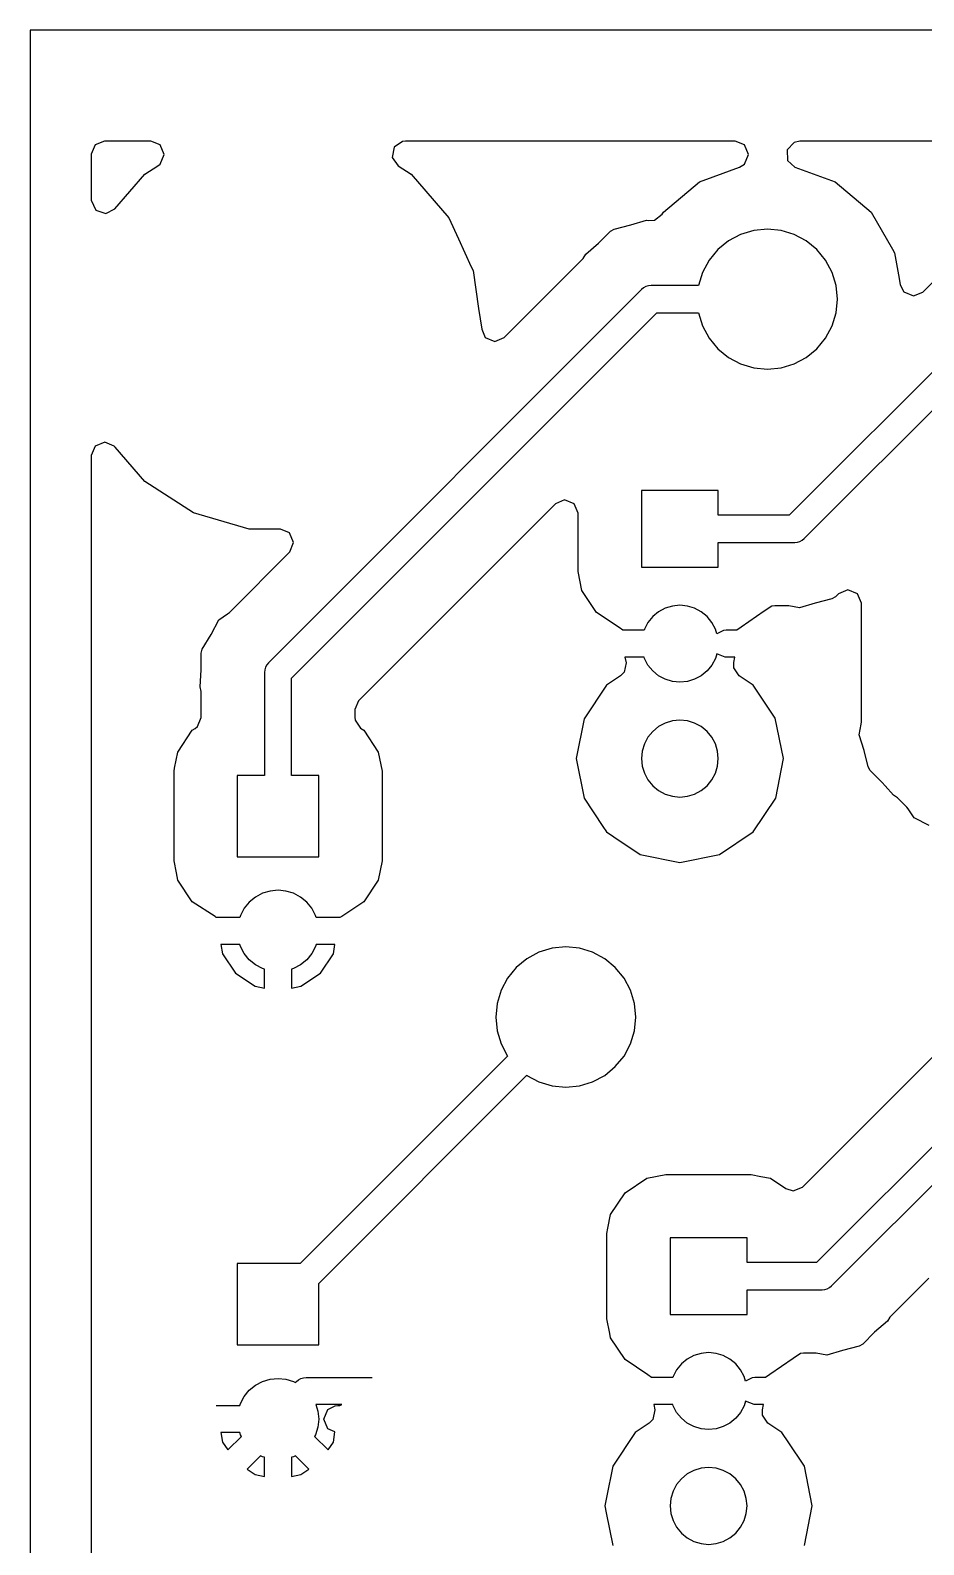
# Model space of a CAD drawing. Extents: x 48.5 to 131.2, y 2.2 to 58.3.
# Drawn here: x 48.49 to 68.26, y 24.8 to 58.28 of the extents above; entities that cross this region are included whole.
import ezdxf

# ---------------------------------------------------------------- set-up
doc = ezdxf.new("R2010")
doc.units = 0
doc.header["$LTSCALE"] = 0.000394
doc.layers.add('PLAN_1', color=7, linetype='CONTINUOUS')

msp = doc.modelspace()

# ---------------------------------------------------------------- linework, layer by layer
at = {"layer": 'PLAN_1', "color": 5}
for p, q in [((131.209976, 58.284996, 1.6), (48.494991, 58.284996, 1.6)), ((48.494991, 58.284996, 1.6), (48.494991, 2.24, 1.6))]:
    msp.add_line(p, q, dxfattribs=at)
at = {"layer": 'PLAN_1', "color": 1}
for p, q in [((49.930161, 55.749332, 0.06), (49.845493, 55.544945, 0.06)), ((50.134548, 55.834, 0.06), (49.930161, 55.749332, 0.06)), ((51.160366, 55.834, 0.06), (50.134548, 55.834, 0.06)), ((51.364754, 55.749332, 0.06), (51.160366, 55.834, 0.06)), ((51.453541, 55.535, 0.06), (51.364754, 55.749332, 0.06)), ((56.544563, 55.698879, 0.06), (56.503376, 55.470566, 0.06)), ((56.728603, 55.826656, 0.06), (56.544563, 55.698879, 0.06)), ((56.796879, 55.834, 0.06), (56.728603, 55.826656, 0.06)), ((64.0886, 55.834, 0.06), (56.796879, 55.834, 0.06)), ((64.292992, 55.749332, 0.06), (64.0886, 55.834, 0.06)), ((64.381783, 55.535, 0.06), (64.292992, 55.749332, 0.06)), ((65.389885, 55.806076, 0.06), (65.236496, 55.638676, 0.06)), ((65.236496, 55.638676, 0.06), (65.246613, 55.406887, 0.06)), ((65.515846, 55.834, 0.06), (65.389885, 55.806076, 0.06)), ((75.488594, 55.834, 0.06), (65.515846, 55.834, 0.06)), ((49.845493, 55.544945, 0.06), (49.845493, 54.525677, 0.06)), ((51.030563, 55.102547, 0.06), (51.314316, 55.284904, 0.06)), ((51.314316, 55.284904, 0.06), (51.367798, 55.328011, 0.06)), ((51.367798, 55.328011, 0.06), (51.453541, 55.535, 0.06)), ((56.503376, 55.470566, 0.06), (56.629543, 55.288841, 0.06)), ((56.629543, 55.288841, 0.06), (56.919426, 55.102547, 0.06)), ((63.603271, 55.043781, 0.06), (64.186058, 55.255905, 0.06)), ((64.186058, 55.255905, 0.06), (64.294884, 55.325233, 0.06)), ((64.294884, 55.325233, 0.06), (64.381783, 55.535, 0.06)), ((65.246613, 55.406887, 0.06), (65.409706, 55.257442, 0.06)), ((65.409706, 55.257442, 0.06), (66.297989, 54.934132, 0.06)), ((50.363949, 54.333237, 0.06), (51.030563, 55.102547, 0.06)), ((56.919426, 55.102547, 0.06), (57.757488, 54.135372, 0.06)), ((62.504913, 54.265308, 0.06), (63.301979, 54.934124, 0.06)), ((63.301979, 54.934124, 0.06), (63.603271, 55.043781, 0.06)), ((66.297989, 54.934132, 0.06), (67.09507, 54.265305, 0.06)), ((49.845493, 54.525677, 0.06), (49.944992, 54.307812, 0.06)), ((49.944992, 54.307812, 0.06), (50.166122, 54.234207, 0.06)), ((50.166122, 54.234207, 0.06), (50.363949, 54.333237, 0.06)), ((62.476215, 54.215599, 0.06), (62.504913, 54.265308, 0.06)), ((67.09507, 54.265305, 0.06), (67.567162, 53.447609, 0.06)), ((57.757488, 54.135372, 0.06), (57.969673, 53.670746, 0.06)), ((61.410877, 53.889008, 0.06), (61.776779, 53.979424, 0.06)), ((61.776779, 53.979424, 0.06), (62.124245, 54.087696, 0.06)), ((62.124245, 54.087696, 0.06), (62.173824, 54.078609, 0.06)), ((62.173824, 54.078609, 0.06), (62.304546, 54.083878, 0.06)), ((62.304546, 54.083878, 0.06), (62.476215, 54.215599, 0.06)), ((57.969673, 53.670746, 0.06), (58.250423, 53.055996, 0.06)), ((61.066483, 53.580868, 0.06), (61.329979, 53.842907, 0.06)), ((61.329979, 53.842907, 0.06), (61.410877, 53.889008, 0.06)), ((63.938862, 53.628277, 0.06), (63.703979, 53.435516, 0.06)), ((64.206833, 53.771515, 0.06), (63.938862, 53.628277, 0.06)), ((64.497604, 53.859718, 0.06), (64.206833, 53.771515, 0.06)), ((64.799995, 53.8895, 0.06), (64.497604, 53.859718, 0.06)), ((65.102386, 53.859718, 0.06), (64.799995, 53.8895, 0.06)), ((65.393158, 53.771515, 0.06), (65.102386, 53.859718, 0.06)), ((65.661133, 53.628277, 0.06), (65.393158, 53.771515, 0.06)), ((65.896011, 53.435516, 0.06), (65.661133, 53.628277, 0.06)), ((60.72789, 53.242268, 0.06), (60.784603, 53.330849, 0.06)), ((60.784603, 53.330849, 0.06), (61.066483, 53.580868, 0.06)), ((63.703979, 53.435516, 0.06), (63.511219, 53.200634, 0.06)), ((66.088776, 53.200634, 0.06), (65.896011, 53.435516, 0.06)), ((67.567162, 53.447609, 0.06), (67.615326, 53.364189, 0.06)), ((67.615326, 53.364189, 0.06), (67.715378, 52.79678, 0.06)), ((58.250423, 53.055996, 0.06), (58.289127, 52.971245, 0.06)), ((58.289127, 52.971245, 0.06), (58.409428, 52.134541, 0.06)), ((58.975163, 51.48954, 0.06), (60.72789, 53.242268, 0.06)), ((63.367981, 52.932659, 0.06), (63.279778, 52.641891, 0.06)), ((63.511219, 53.200634, 0.06), (63.367981, 52.932659, 0.06)), ((66.23201, 52.932659, 0.06), (66.088776, 53.200634, 0.06)), ((66.320213, 52.641891, 0.06), (66.23201, 52.932659, 0.06)), ((68.237694, 52.497082, 0.06), (68.98288, 53.242264, 0.06)), ((62.06332, 52.58894, 0.06), (62.01786, 52.551632, 0.06)), ((62.115189, 52.616665, 0.06), (62.06332, 52.58894, 0.06)), ((62.171463, 52.633736, 0.06), (62.115189, 52.616665, 0.06)), ((62.229992, 52.6395, 0.06), (62.171463, 52.633736, 0.06)), ((63.279541, 52.6395, 0.06), (62.229992, 52.6395, 0.06)), ((63.279778, 52.641891, 0.06), (63.279541, 52.6395, 0.06)), ((66.349998, 52.3395, 0.06), (66.320213, 52.641891, 0.06)), ((67.715378, 52.79678, 0.06), (67.740189, 52.656052, 0.06)), ((67.740189, 52.656052, 0.06), (67.821297, 52.50024, 0.06)), ((62.01786, 52.551632, 0.06), (53.762863, 44.296635, 0.06)), ((70.272858, 52.551632, 0.06), (65.280724, 47.559498, 0.06)), ((66.320213, 52.037109, 0.06), (66.349998, 52.3395, 0.06)), ((67.821297, 52.50024, 0.06), (68.03331, 52.412422, 0.06)), ((68.03331, 52.412422, 0.06), (68.237694, 52.497082, 0.06)), ((54.274994, 43.960239, 0.06), (62.354256, 52.039501, 0.06)), ((58.409428, 52.134541, 0.06), (58.481705, 51.674076, 0.06)), ((62.354256, 52.039501, 0.06), (63.279541, 52.039501, 0.06)), ((63.279541, 52.039501, 0.06), (63.279778, 52.037109, 0.06)), ((63.279778, 52.037109, 0.06), (63.367981, 51.746342, 0.06)), ((65.617126, 47.047367, 0.06), (70.609261, 52.039501, 0.06)), ((66.23201, 51.746342, 0.06), (66.320213, 52.037109, 0.06)), ((58.481705, 51.674076, 0.06), (58.556435, 51.49366, 0.06)), ((63.367981, 51.746342, 0.06), (63.511219, 51.478367, 0.06)), ((66.088776, 51.478367, 0.06), (66.23201, 51.746342, 0.06)), ((58.556435, 51.49366, 0.06), (58.770775, 51.404888, 0.06)), ((58.770775, 51.404888, 0.06), (58.975163, 51.48954, 0.06)), ((63.511219, 51.478367, 0.06), (63.703979, 51.243484, 0.06)), ((63.703979, 51.243484, 0.06), (63.938862, 51.050724, 0.06)), ((65.661125, 51.050724, 0.06), (65.896011, 51.243484, 0.06)), ((65.896011, 51.243484, 0.06), (66.088776, 51.478367, 0.06)), ((63.938862, 51.050724, 0.06), (64.206833, 50.907486, 0.06)), ((64.206833, 50.907486, 0.06), (64.497604, 50.819283, 0.06)), ((65.102386, 50.819283, 0.06), (65.393158, 50.907486, 0.06)), ((65.393158, 50.907486, 0.06), (65.661125, 51.050724, 0.06)), ((64.497604, 50.819283, 0.06), (64.799995, 50.789501, 0.06)), ((64.799995, 50.789501, 0.06), (65.102386, 50.819283, 0.06)), ((49.930161, 49.086784, 0.06), (49.845493, 48.882389, 0.06)), ((50.144493, 49.175564, 0.06), (49.930161, 49.086784, 0.06)), ((50.349743, 49.090546, 0.06), (50.144493, 49.175564, 0.06)), ((50.369846, 49.068962, 0.06), (50.349743, 49.090546, 0.06)), ((51.030571, 48.30645, 0.06), (50.369846, 49.068962, 0.06)), ((49.845493, 48.882389, 0.06), (49.845493, 29.166721, 0.06)), ((52.107174, 47.614555, 0.06), (51.030571, 48.30645, 0.06)), ((60.315491, 47.900402, 0.06), (60.111107, 47.815746, 0.06)), ((60.529831, 47.811611, 0.06), (60.315491, 47.900402, 0.06)), ((63.714993, 48.109497, 0.06), (62.014996, 48.109497, 0.06)), ((62.014996, 48.109497, 0.06), (62.014996, 46.4095, 0.06)), ((63.714993, 47.559498, 0.06), (63.714993, 48.109497, 0.06)), ((53.335114, 47.253994, 0.06), (52.107174, 47.614555, 0.06)), ((60.111107, 47.815746, 0.06), (55.756027, 43.460667, 0.06)), ((60.614491, 47.607227, 0.06), (60.529831, 47.811611, 0.06)), ((60.614491, 46.316635, 0.06), (60.614491, 47.607227, 0.06)), ((65.280724, 47.559498, 0.06), (63.714993, 47.559498, 0.06)), ((54.027718, 47.253994, 0.06), (53.335114, 47.253994, 0.06)), ((54.232105, 47.169334, 0.06), (54.027718, 47.253994, 0.06)), ((54.320892, 46.955002, 0.06), (54.232105, 47.169334, 0.06)), ((54.236225, 46.750607, 0.06), (54.320892, 46.955002, 0.06)), ((63.714993, 46.4095, 0.06), (63.714993, 46.959499, 0.06)), ((63.714993, 46.959499, 0.06), (65.404991, 46.959499, 0.06)), ((65.404991, 46.959499, 0.06), (65.463516, 46.965263, 0.06)), ((65.463516, 46.965263, 0.06), (65.519798, 46.982334, 0.06)), ((65.519798, 46.982334, 0.06), (65.571663, 47.010059, 0.06)), ((65.571663, 47.010059, 0.06), (65.617126, 47.047367, 0.06)), ((52.899433, 45.413818, 0.06), (54.236225, 46.750607, 0.06)), ((60.69865, 45.893551, 0.06), (60.614491, 46.316635, 0.06)), ((62.014996, 46.4095, 0.06), (63.714993, 46.4095, 0.06)), ((61.019173, 45.413849, 0.06), (60.69865, 45.893551, 0.06)), ((66.580498, 45.910404, 0.06), (66.376358, 45.825848, 0.06)), ((66.79483, 45.821625, 0.06), (66.580498, 45.910404, 0.06)), ((62.699169, 45.553165, 0.06), (62.539715, 45.504795, 0.06)), ((62.864994, 45.569496, 0.06), (62.699169, 45.553165, 0.06)), ((63.030823, 45.553165, 0.06), (62.864994, 45.569496, 0.06)), ((63.190273, 45.504795, 0.06), (63.030823, 45.553165, 0.06)), ((64.901672, 45.552742, 0.06), (64.732529, 45.439724, 0.06)), ((64.965141, 45.559002, 0.06), (64.901672, 45.552742, 0.06)), ((65.225578, 45.559002, 0.06), (64.965141, 45.559002, 0.06)), ((65.274925, 45.554523, 0.06), (65.225578, 45.559002, 0.06)), ((65.510735, 45.511303, 0.06), (65.274925, 45.554523, 0.06)), ((65.858185, 45.619576, 0.06), (65.510735, 45.511303, 0.06)), ((66.224098, 45.709995, 0.06), (65.858185, 45.619576, 0.06)), ((66.305191, 45.756207, 0.06), (66.224098, 45.709995, 0.06)), ((66.376358, 45.825848, 0.06), (66.305191, 45.756207, 0.06)), ((66.879494, 45.617229, 0.06), (66.79483, 45.821625, 0.06)), ((66.879494, 42.993946, 0.06), (66.879494, 45.617229, 0.06)), ((52.494907, 44.923607, 0.06), (52.664059, 45.245888, 0.06)), ((52.664059, 45.245888, 0.06), (52.861317, 45.38205, 0.06)), ((52.861317, 45.38205, 0.06), (52.899433, 45.413818, 0.06)), ((61.521664, 45.081459, 0.06), (61.019173, 45.413849, 0.06)), ((62.263954, 45.320538, 0.06), (62.158245, 45.19173, 0.06)), ((62.392761, 45.426247, 0.06), (62.263954, 45.320538, 0.06)), ((62.539715, 45.504795, 0.06), (62.392761, 45.426247, 0.06)), ((63.337227, 45.426247, 0.06), (63.190273, 45.504795, 0.06)), ((63.466034, 45.320538, 0.06), (63.337227, 45.426247, 0.06)), ((63.571743, 45.19173, 0.06), (63.466034, 45.320538, 0.06)), ((64.732529, 45.439724, 0.06), (64.221786, 45.087029, 0.06)), ((52.300125, 44.600967, 0.06), (52.494907, 44.923607, 0.06)), ((61.605202, 45.019497, 0.06), (61.521664, 45.081459, 0.06)), ((61.842766, 45.019497, 0.06), (61.605202, 45.019497, 0.06)), ((62.072029, 45.019497, 0.06), (61.842766, 45.019497, 0.06)), ((62.079697, 45.044777, 0.06), (62.072029, 45.019497, 0.06)), ((62.158245, 45.19173, 0.06), (62.079697, 45.044777, 0.06)), ((63.650291, 45.044777, 0.06), (63.571743, 45.19173, 0.06)), ((63.682198, 44.939594, 0.06), (63.650291, 45.044777, 0.06)), ((63.827213, 45.013546, 0.06), (63.682198, 44.939594, 0.06)), ((63.887627, 45.019497, 0.06), (63.827213, 45.013546, 0.06)), ((64.125519, 45.019497, 0.06), (63.887627, 45.019497, 0.06)), ((64.221786, 45.087029, 0.06), (64.125519, 45.019497, 0.06)), ((52.275517, 44.511158, 0.06), (52.300125, 44.600967, 0.06)), ((52.27449, 44.13958, 0.06), (52.275517, 44.511158, 0.06)), ((53.725555, 44.251175, 0.06), (53.69783, 44.199306, 0.06)), ((53.762863, 44.296635, 0.06), (53.725555, 44.251175, 0.06)), ((61.673725, 44.301117, 0.06), (61.631641, 44.089565, 0.06)), ((61.857368, 44.419498, 0.06), (61.650177, 44.419498, 0.06)), ((61.650177, 44.419498, 0.06), (61.673725, 44.301117, 0.06)), ((62.072029, 44.419498, 0.06), (61.857368, 44.419498, 0.06)), ((62.079697, 44.394218, 0.06), (62.072029, 44.419498, 0.06)), ((62.158245, 44.247261, 0.06), (62.079697, 44.394218, 0.06)), ((62.263954, 44.118458, 0.06), (62.158245, 44.247261, 0.06)), ((63.571743, 44.247261, 0.06), (63.466034, 44.118458, 0.06)), ((63.650291, 44.394218, 0.06), (63.571743, 44.247261, 0.06)), ((63.681637, 44.497555, 0.06), (63.650291, 44.394218, 0.06)), ((63.870087, 44.419498, 0.06), (63.681637, 44.497555, 0.06)), ((64.079803, 44.419498, 0.06), (63.870087, 44.419498, 0.06)), ((64.057236, 44.306038, 0.06), (64.079803, 44.419498, 0.06)), ((64.057236, 44.188793, 0.06), (64.057236, 44.306038, 0.06)), ((52.251961, 43.763447, 0.06), (52.27449, 44.13958, 0.06)), ((53.680759, 44.143032, 0.06), (53.674995, 44.084503, 0.06)), ((53.674995, 44.084503, 0.06), (53.674995, 41.809502, 0.06)), ((53.69783, 44.199306, 0.06), (53.680759, 44.143032, 0.06)), ((54.274994, 41.809502, 0.06), (54.274994, 43.960239, 0.06)), ((61.54874, 44.006664, 0.06), (61.242474, 43.802017, 0.06)), ((61.631641, 44.089565, 0.06), (61.54874, 44.006664, 0.06)), ((62.392757, 44.012749, 0.06), (62.263954, 44.118458, 0.06)), ((62.539715, 43.9342, 0.06), (62.392757, 44.012749, 0.06)), ((62.699165, 43.88583, 0.06), (62.539715, 43.9342, 0.06)), ((62.864994, 43.869499, 0.06), (62.699165, 43.88583, 0.06)), ((63.030823, 43.88583, 0.06), (62.864994, 43.869499, 0.06)), ((63.190273, 43.9342, 0.06), (63.030823, 43.88583, 0.06)), ((63.337227, 44.012749, 0.06), (63.190273, 43.9342, 0.06)), ((63.466034, 44.118458, 0.06), (63.337227, 44.012749, 0.06)), ((64.177071, 44.009453, 0.06), (64.057236, 44.188793, 0.06)), ((64.487511, 43.802017, 0.06), (64.177071, 44.009453, 0.06)), ((52.274494, 43.660713, 0.06), (52.251961, 43.763447, 0.06)), ((52.274494, 43.08559, 0.06), (52.274494, 43.660713, 0.06)), ((61.242474, 43.802017, 0.06), (60.745064, 43.05761, 0.06)), ((64.604446, 43.627018, 0.06), (64.487511, 43.802017, 0.06)), ((64.97274, 43.075844, 0.06), (64.604446, 43.627018, 0.06)), ((55.756027, 43.460667, 0.06), (55.675495, 43.266239, 0.06)), ((55.675495, 43.266239, 0.06), (55.675495, 43.093082, 0.06)), ((52.143654, 42.848297, 0.06), (52.192963, 42.888767, 0.06)), ((52.192963, 42.888767, 0.06), (52.274494, 43.08559, 0.06)), ((55.675495, 43.093082, 0.06), (55.681747, 43.029602, 0.06)), ((55.681747, 43.029602, 0.06), (55.80011, 42.852455, 0.06)), ((60.745064, 43.05761, 0.06), (60.570404, 42.179504, 0.06)), ((62.392761, 42.886253, 0.06), (62.263954, 42.780544, 0.06)), ((62.539715, 42.964802, 0.06), (62.392761, 42.886253, 0.06)), ((62.699169, 43.013172, 0.06), (62.539715, 42.964802, 0.06)), ((62.864994, 43.029503, 0.06), (62.699169, 43.013172, 0.06)), ((63.030823, 43.013172, 0.06), (62.864994, 43.029503, 0.06)), ((63.190273, 42.964802, 0.06), (63.030823, 43.013172, 0.06)), ((63.337227, 42.886253, 0.06), (63.190273, 42.964802, 0.06)), ((63.466034, 42.780544, 0.06), (63.337227, 42.886253, 0.06)), ((65.159538, 42.179276, 0.06), (64.97274, 43.075844, 0.06)), ((66.831795, 42.708759, 0.06), (66.875008, 42.944588, 0.06)), ((66.875008, 42.944588, 0.06), (66.879494, 42.993946, 0.06)), ((51.758652, 42.325459, 0.06), (52.079247, 42.80526, 0.06)), ((52.079247, 42.80526, 0.06), (52.143654, 42.848297, 0.06)), ((55.80011, 42.852455, 0.06), (55.870747, 42.805248, 0.06)), ((55.870747, 42.805248, 0.06), (56.191338, 42.325451, 0.06)), ((62.158245, 42.651737, 0.06), (62.079697, 42.504784, 0.06)), ((62.263954, 42.780544, 0.06), (62.158245, 42.651737, 0.06)), ((63.571743, 42.651737, 0.06), (63.466034, 42.780544, 0.06)), ((63.650291, 42.504784, 0.06), (63.571743, 42.651737, 0.06)), ((66.940071, 42.361305, 0.06), (66.831795, 42.708759, 0.06)), ((51.687126, 41.965889, 0.06), (51.758652, 42.325459, 0.06)), ((56.191338, 42.325451, 0.06), (56.275494, 41.902374, 0.06)), ((62.031326, 42.345329, 0.06), (62.014996, 42.179504, 0.06)), ((62.079697, 42.504784, 0.06), (62.031326, 42.345329, 0.06)), ((63.698662, 42.345329, 0.06), (63.650291, 42.504784, 0.06)), ((63.714993, 42.179504, 0.06), (63.698662, 42.345329, 0.06)), ((67.030487, 41.995399, 0.06), (66.940071, 42.361305, 0.06)), ((51.674492, 41.902374, 0.06), (51.687126, 41.965889, 0.06)), ((51.674492, 39.916641, 0.06), (51.674492, 41.902374, 0.06)), ((56.275494, 41.902374, 0.06), (56.275494, 39.916634, 0.06)), ((60.570404, 42.179504, 0.06), (60.745064, 41.301399, 0.06)), ((62.014996, 42.179504, 0.06), (62.031326, 42.01368, 0.06)), ((62.031326, 42.01368, 0.06), (62.079697, 41.854225, 0.06)), ((63.650291, 41.854225, 0.06), (63.698662, 42.01368, 0.06)), ((63.698662, 42.01368, 0.06), (63.714993, 42.179504, 0.06)), ((64.984909, 41.301392, 0.06), (65.159538, 42.179276, 0.06)), ((67.076599, 41.914482, 0.06), (67.030487, 41.995399, 0.06)), ((67.338623, 41.650997, 0.06), (67.076599, 41.914482, 0.06)), ((53.674995, 41.809502, 0.06), (53.074993, 41.809502, 0.06)), ((53.074993, 41.809502, 0.06), (53.074993, 40.009499, 0.06)), ((54.874996, 41.809502, 0.06), (54.274994, 41.809502, 0.06)), ((54.874996, 40.009499, 0.06), (54.874996, 41.809502, 0.06)), ((62.079697, 41.854225, 0.06), (62.158245, 41.707268, 0.06)), ((62.158245, 41.707268, 0.06), (62.263954, 41.578465, 0.06)), ((62.263954, 41.578465, 0.06), (62.392757, 41.472755, 0.06)), ((63.337227, 41.472755, 0.06), (63.466034, 41.578465, 0.06)), ((63.466034, 41.578465, 0.06), (63.571743, 41.707268, 0.06)), ((63.571743, 41.707268, 0.06), (63.650291, 41.854225, 0.06)), ((67.403107, 41.578537, 0.06), (67.338623, 41.650997, 0.06)), ((67.588638, 41.369122, 0.06), (67.403107, 41.578537, 0.06)), ((60.745064, 41.301399, 0.06), (61.158878, 40.682083, 0.06)), ((62.392757, 41.472755, 0.06), (62.539715, 41.394207, 0.06)), ((62.539715, 41.394207, 0.06), (62.699165, 41.345837, 0.06)), ((62.699165, 41.345837, 0.06), (62.864994, 41.329506, 0.06)), ((62.864994, 41.329506, 0.06), (63.030823, 41.345837, 0.06)), ((63.030823, 41.345837, 0.06), (63.190273, 41.394207, 0.06)), ((63.190273, 41.394207, 0.06), (63.337227, 41.472755, 0.06)), ((64.487511, 40.556984, 0.06), (64.984909, 41.301392, 0.06)), ((67.677216, 41.312405, 0.06), (67.588638, 41.369122, 0.06)), ((67.885689, 41.103928, 0.06), (67.677216, 41.312405, 0.06)), ((67.917412, 41.065872, 0.06), (67.885689, 41.103928, 0.06)), ((68.050636, 40.872868, 0.06), (67.917412, 41.065872, 0.06)), ((68.375946, 40.699371, 0.06), (68.050636, 40.872868, 0.06)), ((61.158878, 40.682083, 0.06), (61.242474, 40.556984, 0.06)), ((61.242474, 40.556984, 0.06), (61.405567, 40.448002, 0.06)), ((63.743088, 40.05957, 0.06), (64.487511, 40.556984, 0.06)), ((61.405567, 40.448002, 0.06), (61.986889, 40.05957, 0.06)), ((51.727379, 39.650757, 0.06), (51.674492, 39.916641, 0.06)), ((53.074993, 40.009499, 0.06), (54.874996, 40.009499, 0.06)), ((56.275494, 39.916634, 0.06), (56.191338, 39.493546, 0.06)), ((61.986889, 40.05957, 0.06), (62.864994, 39.884911, 0.06)), ((62.864994, 39.884911, 0.06), (63.743088, 40.05957, 0.06)), ((51.758652, 39.493546, 0.06), (51.727379, 39.650757, 0.06)), ((52.07909, 39.013973, 0.06), (51.758652, 39.493546, 0.06)), ((53.630581, 39.200993, 0.06), (53.474983, 39.117821, 0.06)), ((53.799412, 39.252205, 0.06), (53.630581, 39.200993, 0.06)), ((53.974995, 39.269501, 0.06), (53.799412, 39.252205, 0.06)), ((54.150578, 39.252205, 0.06), (53.974995, 39.269501, 0.06)), ((54.319408, 39.200993, 0.06), (54.150578, 39.252205, 0.06)), ((54.475006, 39.117821, 0.06), (54.319408, 39.200993, 0.06)), ((56.191338, 39.493546, 0.06), (55.870743, 39.013748, 0.06)), ((52.582542, 38.685196, 0.06), (52.07909, 39.013973, 0.06)), ((53.226673, 38.869511, 0.06), (53.143501, 38.713913, 0.06)), ((53.3386, 39.005894, 0.06), (53.226673, 38.869511, 0.06)), ((53.474983, 39.117821, 0.06), (53.3386, 39.005894, 0.06)), ((54.611389, 39.005894, 0.06), (54.475006, 39.117821, 0.06)), ((54.723316, 38.869511, 0.06), (54.611389, 39.005894, 0.06)), ((54.806488, 38.713913, 0.06), (54.723316, 38.869511, 0.06)), ((55.870743, 39.013748, 0.06), (55.38562, 38.689602, 0.06)), ((52.608727, 38.669498, 0.06), (52.582542, 38.685196, 0.06)), ((52.651398, 38.669498, 0.06), (52.608727, 38.669498, 0.06)), ((53.130028, 38.669498, 0.06), (52.651398, 38.669498, 0.06)), ((53.143501, 38.713913, 0.06), (53.130028, 38.669498, 0.06)), ((54.819962, 38.669498, 0.06), (54.806488, 38.713913, 0.06)), ((55.299, 38.669498, 0.06), (54.819962, 38.669498, 0.06)), ((55.343739, 38.669498, 0.06), (55.299, 38.669498, 0.06)), ((55.38562, 38.689602, 0.06), (55.343739, 38.669498, 0.06)), ((53.130028, 38.0695, 0.06), (52.709198, 38.0695, 0.06)), ((52.709198, 38.0695, 0.06), (52.75042, 37.86227, 0.06)), ((52.75042, 37.86227, 0.06), (53.037746, 37.432259, 0.06)), ((53.143501, 38.025085, 0.06), (53.130028, 38.0695, 0.06)), ((53.226673, 37.869488, 0.06), (53.143501, 38.025085, 0.06)), ((53.3386, 37.733105, 0.06), (53.226673, 37.869488, 0.06)), ((54.723316, 37.869488, 0.06), (54.611389, 37.733105, 0.06)), ((54.806488, 38.025085, 0.06), (54.723316, 37.869488, 0.06)), ((54.819962, 38.0695, 0.06), (54.806488, 38.025085, 0.06)), ((55.232674, 38.0695, 0.06), (54.819962, 38.0695, 0.06)), ((54.912235, 37.432259, 0.06), (55.199043, 37.861485, 0.06)), ((55.199043, 37.861485, 0.06), (55.232674, 38.0695, 0.06)), ((59.746834, 37.896515, 0.06), (59.478859, 37.753277, 0.06)), ((60.037601, 37.984718, 0.06), (59.746834, 37.896515, 0.06)), ((60.339993, 38.0145, 0.06), (60.037601, 37.984718, 0.06)), ((60.642384, 37.984718, 0.06), (60.339993, 38.0145, 0.06)), ((60.933151, 37.896515, 0.06), (60.642384, 37.984718, 0.06)), ((61.201126, 37.753277, 0.06), (60.933151, 37.896515, 0.06)), ((53.474979, 37.621178, 0.06), (53.3386, 37.733105, 0.06)), ((53.630581, 37.538006, 0.06), (53.474979, 37.621178, 0.06)), ((53.674995, 37.524532, 0.06), (53.630581, 37.538006, 0.06)), ((53.674995, 37.10371, 0.06), (53.674995, 37.524532, 0.06)), ((54.319408, 37.538006, 0.06), (54.274994, 37.524532, 0.06)), ((54.274994, 37.524532, 0.06), (54.274994, 37.10371, 0.06)), ((54.475006, 37.621178, 0.06), (54.319408, 37.538006, 0.06)), ((54.611389, 37.733105, 0.06), (54.475006, 37.621178, 0.06)), ((59.243977, 37.560516, 0.06), (59.051216, 37.325634, 0.06)), ((59.478859, 37.753277, 0.06), (59.243977, 37.560516, 0.06)), ((61.436008, 37.560516, 0.06), (61.201126, 37.753277, 0.06)), ((61.628769, 37.325634, 0.06), (61.436008, 37.560516, 0.06)), ((53.037746, 37.432259, 0.06), (53.467758, 37.144928, 0.06)), ((54.482227, 37.144928, 0.06), (54.912235, 37.432259, 0.06)), ((59.051216, 37.325634, 0.06), (58.907978, 37.057659, 0.06)), ((61.772007, 37.057659, 0.06), (61.628769, 37.325634, 0.06)), ((53.467758, 37.144928, 0.06), (53.674995, 37.10371, 0.06)), ((54.274994, 37.10371, 0.06), (54.482227, 37.144928, 0.06)), ((58.907978, 37.057659, 0.06), (58.819775, 36.766891, 0.06)), ((61.86021, 36.766891, 0.06), (61.772007, 37.057659, 0.06)), ((58.819775, 36.766891, 0.06), (58.789993, 36.4645, 0.06)), ((61.889992, 36.4645, 0.06), (61.86021, 36.766891, 0.06)), ((58.789993, 36.4645, 0.06), (58.819775, 36.162109, 0.06)), ((61.86021, 36.162109, 0.06), (61.889992, 36.4645, 0.06)), ((58.819775, 36.162109, 0.06), (58.907978, 35.871342, 0.06)), ((58.907978, 35.871342, 0.06), (59.051216, 35.603367, 0.06)), ((61.628769, 35.603367, 0.06), (61.772007, 35.871342, 0.06)), ((61.772007, 35.871342, 0.06), (61.86021, 36.162109, 0.06)), ((65.575233, 32.704624, 0.06), (68.724052, 35.853439, 0.06)), ((59.052738, 35.601509, 0.06), (54.465729, 31.014502, 0.06)), ((59.051216, 35.603367, 0.06), (59.052738, 35.601509, 0.06)), ((61.436008, 35.368484, 0.06), (61.628769, 35.603367, 0.06)), ((70.452736, 35.601509, 0.06), (65.885727, 31.034504, 0.06)), ((54.874996, 30.575241, 0.06), (59.477001, 35.177246, 0.06)), ((59.477001, 35.177246, 0.06), (59.478859, 35.175724, 0.06)), ((59.478859, 35.175724, 0.06), (59.746834, 35.032486, 0.06)), ((60.933151, 35.032486, 0.06), (61.201126, 35.175724, 0.06)), ((61.201126, 35.175724, 0.06), (61.436008, 35.368484, 0.06)), ((66.22213, 30.522373, 0.06), (70.876999, 35.177242, 0.06)), ((59.746834, 35.032486, 0.06), (60.037601, 34.944283, 0.06)), ((60.037601, 34.944283, 0.06), (60.339993, 34.914501, 0.06)), ((60.339993, 34.914501, 0.06), (60.642384, 34.944283, 0.06)), ((60.642384, 34.944283, 0.06), (60.933151, 35.032486, 0.06)), ((61.654243, 32.580254, 0.06), (62.134037, 32.900848, 0.06)), ((62.134037, 32.900848, 0.06), (62.557129, 32.985004, 0.06)), ((62.557129, 32.985004, 0.06), (64.442856, 32.985004, 0.06)), ((64.442856, 32.985004, 0.06), (64.657372, 32.942337, 0.06)), ((64.657372, 32.942337, 0.06), (64.865952, 32.900845, 0.06)), ((64.865952, 32.900845, 0.06), (65.210907, 32.670353, 0.06)), ((61.333649, 32.100452, 0.06), (61.654243, 32.580254, 0.06)), ((65.210907, 32.670353, 0.06), (65.373459, 32.621048, 0.06)), ((65.373459, 32.621048, 0.06), (65.575233, 32.704624, 0.06)), ((61.272751, 31.794296, 0.06), (61.333649, 32.100452, 0.06)), ((61.249493, 31.677368, 0.06), (61.272751, 31.794296, 0.06)), ((61.249493, 29.791641, 0.06), (61.249493, 31.677368, 0.06)), ((64.349991, 31.584505, 0.06), (62.649994, 31.584505, 0.06)), ((62.649994, 31.584505, 0.06), (62.649994, 29.884504, 0.06)), ((64.349991, 31.034504, 0.06), (64.349991, 31.584505, 0.06)), ((54.465729, 31.014502, 0.06), (53.074993, 31.014502, 0.06)), ((53.074993, 31.014502, 0.06), (53.074993, 29.214502, 0.06)), ((65.885727, 31.034504, 0.06), (64.349991, 31.034504, 0.06)), ((54.874996, 29.214502, 0.06), (54.874996, 30.575241, 0.06)), ((66.124802, 30.45734, 0.06), (66.176666, 30.485064, 0.06)), ((66.176666, 30.485064, 0.06), (66.22213, 30.522373, 0.06)), ((68.368774, 30.688425, 0.06), (67.512077, 29.831726, 0.06)), ((64.349991, 29.884504, 0.06), (64.349991, 30.434505, 0.06)), ((64.349991, 30.434505, 0.06), (66.009995, 30.434505, 0.06)), ((66.009995, 30.434505, 0.06), (66.06852, 30.440269, 0.06)), ((66.06852, 30.440269, 0.06), (66.124802, 30.45734, 0.06)), ((62.649994, 29.884504, 0.06), (64.349991, 29.884504, 0.06)), ((67.512077, 29.831726, 0.06), (67.455368, 29.743143, 0.06)), ((61.314178, 29.466429, 0.06), (61.249493, 29.791641, 0.06)), ((67.173515, 29.493153, 0.06), (66.910011, 29.231102, 0.06)), ((67.455368, 29.743143, 0.06), (67.173515, 29.493153, 0.06)), ((49.845493, 29.166721, 0.06), (49.845493, 29.066723, 0.06)), ((53.074993, 29.214502, 0.06), (54.874996, 29.214502, 0.06)), ((61.333649, 29.368547, 0.06), (61.314178, 29.466429, 0.06)), ((61.654175, 28.888847, 0.06), (61.333649, 29.368547, 0.06)), ((66.829117, 29.185007, 0.06), (66.463242, 29.094599, 0.06)), ((66.910011, 29.231102, 0.06), (66.829117, 29.185007, 0.06)), ((49.845493, 29.066723, 0.06), (49.845493, 9.440681, 0.06)), ((62.15667, 28.556452, 0.06), (61.654175, 28.888847, 0.06)), ((63.02776, 28.901253, 0.06), (62.898952, 28.795544, 0.06)), ((63.174713, 28.979801, 0.06), (63.02776, 28.901253, 0.06)), ((63.334167, 29.028172, 0.06), (63.174713, 28.979801, 0.06)), ((63.499992, 29.044504, 0.06), (63.334167, 29.028172, 0.06)), ((63.665821, 29.028172, 0.06), (63.499992, 29.044504, 0.06)), ((63.825272, 28.979801, 0.06), (63.665821, 29.028172, 0.06)), ((63.972225, 28.901253, 0.06), (63.825272, 28.979801, 0.06)), ((64.101036, 28.795544, 0.06), (63.972225, 28.901253, 0.06)), ((65.367531, 28.914734, 0.06), (64.85714, 28.562277, 0.06)), ((65.536674, 29.027748, 0.06), (65.367531, 28.914734, 0.06)), ((65.600159, 29.034, 0.06), (65.536674, 29.027748, 0.06)), ((65.830559, 29.034, 0.06), (65.600159, 29.034, 0.06)), ((65.879959, 29.029516, 0.06), (65.830559, 29.034, 0.06)), ((66.115738, 28.986309, 0.06), (65.879959, 29.029516, 0.06)), ((66.463242, 29.094599, 0.06), (66.115738, 28.986309, 0.06)), ((53.799412, 28.457209, 0.06), (53.974995, 28.474501, 0.06)), ((53.974995, 28.474501, 0.06), (54.150578, 28.457209, 0.06)), ((54.428322, 28.443945, 0.06), (54.48019, 28.471668, 0.06)), ((54.48019, 28.471668, 0.06), (54.536465, 28.488739, 0.06)), ((54.536465, 28.488739, 0.06), (54.594994, 28.494503, 0.06)), ((54.594994, 28.494503, 0.06), (56.055, 28.494503, 0.06)), ((62.240204, 28.494503, 0.06), (62.15667, 28.556452, 0.06)), ((62.477779, 28.494503, 0.06), (62.240204, 28.494503, 0.06)), ((62.707027, 28.494503, 0.06), (62.477779, 28.494503, 0.06)), ((62.714695, 28.519785, 0.06), (62.707027, 28.494503, 0.06)), ((62.793243, 28.666739, 0.06), (62.714695, 28.519785, 0.06)), ((62.898952, 28.795544, 0.06), (62.793243, 28.666739, 0.06)), ((64.206741, 28.666739, 0.06), (64.101036, 28.795544, 0.06)), ((64.285294, 28.519785, 0.06), (64.206741, 28.666739, 0.06)), ((64.3172, 28.4146, 0.06), (64.285294, 28.519785, 0.06)), ((64.462212, 28.488554, 0.06), (64.3172, 28.4146, 0.06)), ((64.522629, 28.494503, 0.06), (64.462212, 28.488554, 0.06)), ((64.760521, 28.494503, 0.06), (64.522629, 28.494503, 0.06)), ((64.85714, 28.562277, 0.06), (64.760521, 28.494503, 0.06)), ((53.226673, 28.074514, 0.06), (53.3386, 28.210897, 0.06)), ((53.3386, 28.210897, 0.06), (53.474983, 28.322824, 0.06)), ((53.474983, 28.322824, 0.06), (53.630581, 28.405993, 0.06)), ((53.630581, 28.405993, 0.06), (53.799412, 28.457209, 0.06)), ((54.150578, 28.457209, 0.06), (54.319408, 28.405993, 0.06)), ((54.319408, 28.405993, 0.06), (54.36034, 28.384113, 0.06)), ((54.36034, 28.384113, 0.06), (54.382862, 28.406635, 0.06)), ((54.382862, 28.406635, 0.06), (54.428322, 28.443945, 0.06)), ((52.608723, 27.8745, 0.06), (52.651413, 27.8745, 0.06)), ((52.651413, 27.8745, 0.06), (53.130028, 27.8745, 0.06)), ((53.130028, 27.8745, 0.06), (53.143501, 27.918917, 0.06)), ((53.143501, 27.918917, 0.06), (53.226673, 28.074514, 0.06)), ((55.385471, 27.894505, 0.06), (54.813892, 27.894505, 0.06)), ((54.813892, 27.894505, 0.06), (54.8577, 27.750082, 0.06)), ((55.076202, 27.785742, 0.06), (55.238583, 27.868551, 0.06)), ((55.238583, 27.868551, 0.06), (55.299, 27.8745, 0.06)), ((55.299, 27.8745, 0.06), (55.343739, 27.8745, 0.06)), ((55.343739, 27.8745, 0.06), (55.385471, 27.894505, 0.06)), ((62.492359, 27.894505, 0.06), (62.285175, 27.894505, 0.06)), ((62.285175, 27.894505, 0.06), (62.308723, 27.776114, 0.06)), ((62.707027, 27.894505, 0.06), (62.492359, 27.894505, 0.06)), ((62.714695, 27.869223, 0.06), (62.707027, 27.894505, 0.06)), ((62.793243, 27.722269, 0.06), (62.714695, 27.869223, 0.06)), ((64.285294, 27.869223, 0.06), (64.206741, 27.722269, 0.06)), ((64.316635, 27.972563, 0.06), (64.285294, 27.869223, 0.06)), ((64.505081, 27.894505, 0.06), (64.316635, 27.972563, 0.06)), ((64.714806, 27.894505, 0.06), (64.505081, 27.894505, 0.06)), ((64.692238, 27.781036, 0.06), (64.714806, 27.894505, 0.06)), ((54.8577, 27.750082, 0.06), (54.874996, 27.574501, 0.06)), ((54.874996, 27.574501, 0.06), (54.8577, 27.39892, 0.06)), ((54.988285, 27.573502, 0.06), (55.076202, 27.785742, 0.06)), ((55.077072, 27.359161, 0.06), (54.988285, 27.573502, 0.06)), ((62.183739, 27.481659, 0.06), (61.877468, 27.277021, 0.06)), ((62.266644, 27.564562, 0.06), (62.183739, 27.481659, 0.06)), ((62.308723, 27.776114, 0.06), (62.266644, 27.564562, 0.06)), ((62.898952, 27.593464, 0.06), (62.793243, 27.722269, 0.06)), ((63.027756, 27.487755, 0.06), (62.898952, 27.593464, 0.06)), ((63.174713, 27.409206, 0.06), (63.027756, 27.487755, 0.06)), ((63.972225, 27.487755, 0.06), (63.825272, 27.409206, 0.06)), ((64.101036, 27.593462, 0.06), (63.972225, 27.487755, 0.06)), ((64.206741, 27.722269, 0.06), (64.101036, 27.593462, 0.06)), ((64.692238, 27.663805, 0.06), (64.692238, 27.781036, 0.06)), ((64.812073, 27.484447, 0.06), (64.692238, 27.663805, 0.06)), ((65.12252, 27.277021, 0.06), (64.812073, 27.484447, 0.06)), ((53.130028, 27.274502, 0.06), (52.709198, 27.274502, 0.06)), ((52.709198, 27.274502, 0.06), (52.75042, 27.06727, 0.06)), ((52.867809, 26.891581, 0.06), (53.165382, 27.189152, 0.06)), ((53.143501, 27.230085, 0.06), (53.130028, 27.274502, 0.06)), ((53.165382, 27.189152, 0.06), (53.143501, 27.230085, 0.06)), ((54.806488, 27.230085, 0.06), (54.784607, 27.189152, 0.06)), ((54.784607, 27.189152, 0.06), (55.082176, 26.891582, 0.06)), ((54.8577, 27.39892, 0.06), (54.806488, 27.230085, 0.06)), ((55.235733, 27.29344, 0.06), (55.077072, 27.359161, 0.06)), ((55.199043, 27.066486, 0.06), (55.235733, 27.29344, 0.06)), ((61.877468, 27.277021, 0.06), (61.380066, 26.532598, 0.06)), ((63.334164, 27.360836, 0.06), (63.174713, 27.409206, 0.06)), ((63.499992, 27.344503, 0.06), (63.334164, 27.360836, 0.06)), ((63.665821, 27.360836, 0.06), (63.499992, 27.344503, 0.06)), ((63.825272, 27.409206, 0.06), (63.665821, 27.360836, 0.06)), ((65.276558, 27.046488, 0.06), (65.12252, 27.277021, 0.06)), ((52.75042, 27.06727, 0.06), (52.867809, 26.891581, 0.06)), ((55.082176, 26.891582, 0.06), (55.199043, 27.066486, 0.06)), ((65.606857, 26.552135, 0.06), (65.276558, 27.046488, 0.06)), ((53.589645, 26.764889, 0.06), (53.292076, 26.467319, 0.06)), ((53.292076, 26.467319, 0.06), (53.467762, 26.349932, 0.06)), ((53.630581, 26.74301, 0.06), (53.589645, 26.764889, 0.06)), ((53.674995, 26.729536, 0.06), (53.630581, 26.74301, 0.06)), ((53.674995, 26.308706, 0.06), (53.674995, 26.729536, 0.06)), ((54.319408, 26.74301, 0.06), (54.274994, 26.729536, 0.06)), ((54.274994, 26.729536, 0.06), (54.274994, 26.308706, 0.06)), ((54.360344, 26.764889, 0.06), (54.319408, 26.74301, 0.06)), ((54.657913, 26.467319, 0.06), (54.360344, 26.764889, 0.06)), ((54.482227, 26.349932, 0.06), (54.657913, 26.467319, 0.06)), ((61.380066, 26.532598, 0.06), (61.241734, 25.837139, 0.06)), ((63.334167, 26.488171, 0.06), (63.174713, 26.4398, 0.06)), ((63.499992, 26.504503, 0.06), (63.334167, 26.488171, 0.06)), ((63.665821, 26.488171, 0.06), (63.499992, 26.504503, 0.06)), ((63.825272, 26.4398, 0.06), (63.665821, 26.488171, 0.06)), ((65.619911, 26.532602, 0.06), (65.606857, 26.552135, 0.06)), ((65.794579, 25.654503, 0.06), (65.619911, 26.532602, 0.06)), ((53.467762, 26.349932, 0.06), (53.674995, 26.308706, 0.06)), ((54.274994, 26.308706, 0.06), (54.482227, 26.349932, 0.06)), ((62.793243, 26.126738, 0.06), (62.714695, 25.979784, 0.06)), ((62.898952, 26.255543, 0.06), (62.793243, 26.126738, 0.06)), ((63.02776, 26.361252, 0.06), (62.898952, 26.255543, 0.06)), ((63.174713, 26.4398, 0.06), (63.02776, 26.361252, 0.06)), ((63.972225, 26.361252, 0.06), (63.825272, 26.4398, 0.06)), ((64.101036, 26.255543, 0.06), (63.972225, 26.361252, 0.06)), ((64.206741, 26.126738, 0.06), (64.101036, 26.255543, 0.06)), ((64.285294, 25.979784, 0.06), (64.206741, 26.126738, 0.06)), ((61.241734, 25.837139, 0.06), (61.205406, 25.654503, 0.06)), ((62.666325, 25.82033, 0.06), (62.649994, 25.654503, 0.06)), ((62.714695, 25.979784, 0.06), (62.666325, 25.82033, 0.06)), ((64.333656, 25.82033, 0.06), (64.285294, 25.979784, 0.06)), ((64.349991, 25.654503, 0.06), (64.333656, 25.82033, 0.06)), ((61.205406, 25.654503, 0.06), (61.235233, 25.504528, 0.06)), ((61.235233, 25.504528, 0.06), (61.380066, 24.776407, 0.06)), ((62.649994, 25.654503, 0.06), (62.666325, 25.488676, 0.06)), ((62.666325, 25.488676, 0.06), (62.714695, 25.329222, 0.06)), ((64.285294, 25.329222, 0.06), (64.333656, 25.488676, 0.06)), ((64.333656, 25.488676, 0.06), (64.349991, 25.654503, 0.06)), ((65.619911, 24.7764, 0.06), (65.794579, 25.654503, 0.06)), ((62.714695, 25.329222, 0.06), (62.793243, 25.182268, 0.06)), ((62.793243, 25.182268, 0.06), (62.898952, 25.053463, 0.06)), ((64.101036, 25.053461, 0.06), (64.206741, 25.182268, 0.06)), ((64.206741, 25.182268, 0.06), (64.285294, 25.329222, 0.06)), ((62.898952, 25.053463, 0.06), (63.027756, 24.947754, 0.06)), ((63.027756, 24.947754, 0.06), (63.174713, 24.869205, 0.06)), ((63.174713, 24.869205, 0.06), (63.334164, 24.820835, 0.06)), ((63.334164, 24.820835, 0.06), (63.499992, 24.804502, 0.06)), ((63.499992, 24.804502, 0.06), (63.665821, 24.820835, 0.06)), ((63.665821, 24.820835, 0.06), (63.825272, 24.869205, 0.06)), ((63.825272, 24.869205, 0.06), (63.972225, 24.947754, 0.06)), ((63.972225, 24.947754, 0.06), (64.101036, 25.053461, 0.06))]:
    msp.add_line(p, q, dxfattribs=at)

doc.saveas('drawing.dxf')
